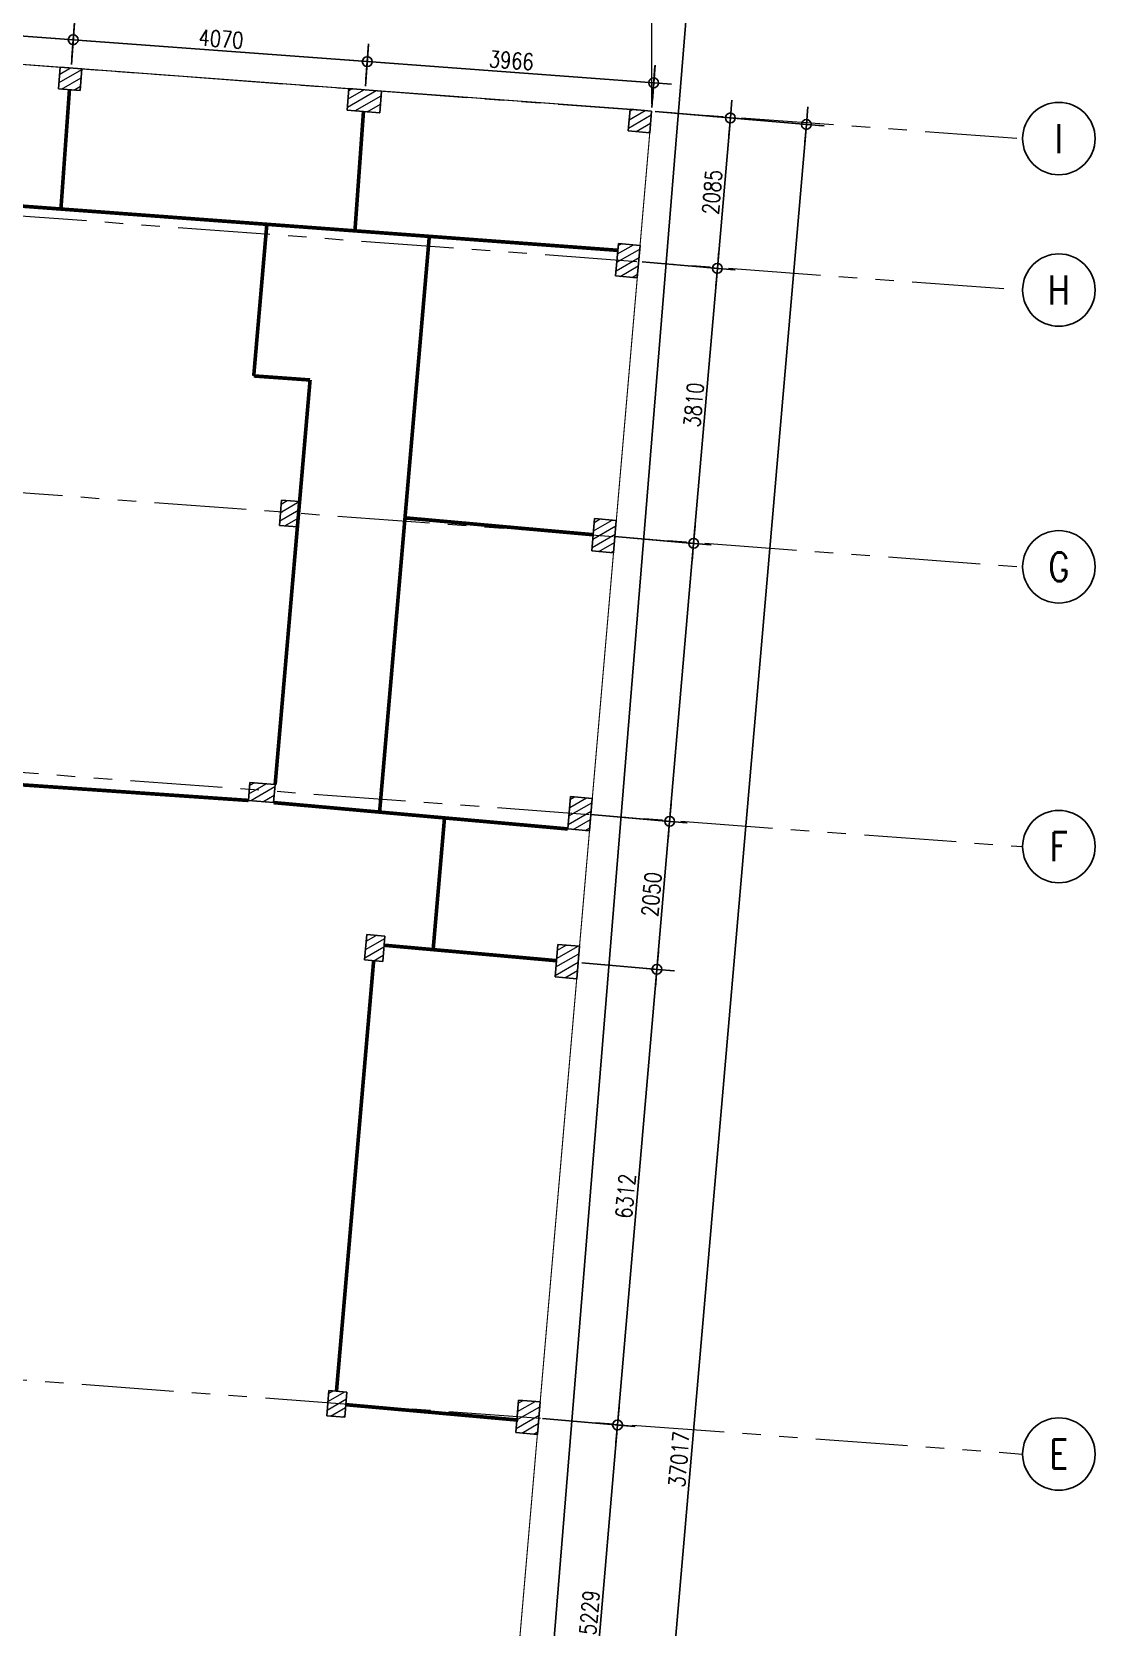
# Model space of a CAD drawing. Header units: millimetres. Extents: x 11014292 to 11093065, y -625596 to -501034.
# Drawn here: x 11077477 to 11092154, y -596939 to -574920 of the extents above; entities that cross this region are included whole.
import ezdxf

# ---------------------------------------------------------------- set-up
doc = ezdxf.new("R2010")
doc.units = ezdxf.units.MM
doc.header["$MEASUREMENT"] = 0
doc.header["$PDMODE"] = 3
doc.linetypes.add('PHANTOM', pattern=[63.50000000000001, 31.75, -6.35, 6.35, -6.35, 6.35, -6.35])
doc.layers.get('0').update_dxf_attribs({"linetype": 'CONTINUOUS'})
doc.layers.get('Defpoints').update_dxf_attribs({"linetype": 'CONTINUOUS'})
for name, color, linetype in [('00 Adj Wall', 7, 'CONTINUOUS'), ('00 Bldg wall', 7, 'CONTINUOUS'), ('00 COLM', 215, 'CONTINUOUS'), ('00 Dimension', 7, 'CONTINUOUS'), ('00 wall partition', 163, 'CONTINUOUS'), ('01', 1, 'CONTINUOUS'), ('1-DIMS', 1, 'CONTINUOUS'), ('AR-GRID', 9, 'CONTINUOUS'), ('GRID', 8, 'PHANTOM')]:
    doc.layers.add(name, color=color, linetype=linetype)
doc.layers.add('00 Column Hatch', color=251, linetype='CONTINUOUS', lineweight=9)
doc.styles.add('DIMTEXT', font='romans.shx', dxfattribs={"width": 0.9})
doc.styles.add('Romans', font='Romans.shx', dxfattribs={"width": 0.8})
doc.dimstyles.new('DIM-100', dxfattribs={"dimtxt": 0.4, "dimasz": 0.1, "dimexe": 0.075, "dimexo": 0.075, "dimgap": 0.1, "dimtad": 1, "dimzin": 0, "dimdsep": 46, "dimtxsty": 'DIMTEXT', "dimblk": 'DOTBLANK', "dimcen": 0.09, "dimclrd": 250, "dimclre": 250, "dimclrt": 5, "dimadec": 0, "dimazin": 0, "dimtfac": 1, "dimtix": 1, "dimtmove": 2, "dimatfit": 3, "dimldrblk": 'ARCHTICK', "dimfxl": 1, "dimtolj": 1, "dimtzin": 0, "dimarcsym": 0})
doc.dimstyles.new('rodil3', dxfattribs={"dimtxt": 225, "dimasz": 0.9, "dimexe": 230, "dimexo": 50, "dimgap": 50, "dimtad": 1, "dimdec": 0, "dimzin": 0, "dimdsep": 46, "dimtxsty": 'Romans', "dimblk1": 'DIMTAR2', "dimblk2": 'DIMTAR2', "dimsah": 1, "dimcen": 0.09, "dimclrd": 256, "dimclre": 256, "dimclrt": 3, "dimadec": 0, "dimazin": 0, "dimtfac": 0.004347826086956522, "dimtdec": 0, "dimtix": 1, "dimtmove": 1, "dimatfit": 3, "dimldrblk": 'DIMTAR2', "dimfxl": 1, "dimtolj": 1, "dimtzin": 0, "dimarcsym": 0})
pattern_1 = [(30.02397747677433, (-13423118.82602078, -14723604.63172629), (-47.6595162798259, 82.4689820961373), [])]

# ---------------------------------------------------------------- blocks, each defined once
blk = doc.blocks.new('DIMTAR2')
at = {"color": 1}
for q in [(0, 272), (-272, 0), (272, 0), (0, -271.9999999999418)]:
    blk.add_line((0, 0), q, dxfattribs=at)
at = {"color": 2}
blk.add_circle((0, 0), 75.00024, dxfattribs=at)
at = {"layer": 'Defpoints', "color": 0, "linetype": 'ByBlock'}
blk.add_point((0, 0), dxfattribs=at)
blk = doc.blocks.new('*D1413')
at = {"layer": '1-DIMS', "linetype": 'Continuous', "lineweight": -2, "ltscale": 40, "transparency": 16777216}
for p, q in [((11086082.16445073, -576017.4178142585), (11087348.54381047, -576126.795312844)), ((11087119.31947475, -576107.9005009432), (11086940.04934624, -578183.5009992853)), ((11085902.73943242, -578094.811636094), (11087169.11879216, -578204.1891346795))]:
    blk.add_line(p, q, dxfattribs=at)
at = {"layer": 'Defpoints', "color": 0, "linetype": 'Continuous', "ltscale": 40, "transparency": 16777216}
for p in [(11086032.34990925, -576013.1153199873), (11085852.92489094, -578090.5091418228), (11086939.97190134, -578184.3976610319)]:
    blk.add_point(p, dxfattribs=at)
at = {"layer": '1-DIMS', "linetype": 'Continuous', "lineweight": -2, "ltscale": 40, "transparency": 16777216, "xscale": 0.9000000000000001, "yscale": 0.9000000000000001, "zscale": 0.9000000000000001}
for p, rotation in [((11087119.39691965, -576107.0038391964), 85.0635999107456), ((11086939.97190134, -578184.3976610319), 265.0635999107456)]:
    blk.add_blockref('DIMTAR2', p, dxfattribs=dict(at, rotation=rotation))
at = {"layer": '1-DIMS', "color": 3, "linetype": 'Continuous', "ltscale": 40, "transparency": 16777216, "insert": (11086867.78715068, -577131.7176437345), "char_height": 225, "attachment_point": 5, "rotation": 85.06359991074558, "style": 'Romans'}
blk.add_mtext('\\A1;2085', dxfattribs=at)
blk = doc.blocks.new('*D1414')
at = {"layer": '1-DIMS', "linetype": 'Continuous', "lineweight": -2, "ltscale": 40, "transparency": 16777216}
for p, q in [((11085902.73943147, -578094.8116360325), (11087169.11878901, -578204.1891336164)), ((11086939.89445329, -578185.2943218614), (11086612.18891744, -581979.4890613582)), ((11085574.87900361, -581890.7996988315), (11086841.25836337, -582000.1771966065))]:
    blk.add_line(p, q, dxfattribs=at)
at = {"layer": 'Defpoints', "color": 0, "linetype": 'Continuous', "ltscale": 40, "transparency": 16777216}
for p in [(11085852.92488998, -578090.509141793), (11085525.06446213, -581886.497204592), (11086612.11147254, -581980.3857231049)]:
    blk.add_point(p, dxfattribs=at)
at = {"layer": '1-DIMS', "linetype": 'Continuous', "lineweight": -2, "ltscale": 40, "transparency": 16777216, "xscale": 0.9, "yscale": 0.9, "zscale": 0.9}
for p, rotation in [((11086939.97189818, -578184.3976601146), 85.06359994721089), ((11086612.11147254, -581980.3857231049), 265.0635999472109)]:
    blk.add_blockref('DIMTAR2', p, dxfattribs=dict(at, rotation=rotation))
at = {"layer": '1-DIMS', "color": 3, "linetype": 'Continuous', "ltscale": 40, "transparency": 16777216, "insert": (11086614.14442553, -580068.4085853307), "char_height": 225, "attachment_point": 5, "rotation": 85.0635999472109, "style": 'Romans'}
blk.add_mtext('\\A1;3810', dxfattribs=at)
blk = doc.blocks.new('_DOTBLANK')
at = {"color": 0, "linetype": 'ByBlock'}
blk.add_line((-0.5, 0), (-1, 0), dxfattribs=at)
blk.add_circle((0, 0), 0.5, dxfattribs=at)
blk = doc.blocks.new('*D1415')
at = {"layer": '00 Dimension', "color": 250, "lineweight": -2, "transparency": 16777216}
for p, q in [((11085525.13918394, -581886.5036583929), (11086612.18619186, -581980.3921766904)), ((11086612.10286506, -581980.485352032), (11086280.70957413, -585817.3771454205)), ((11085193.72868055, -585723.5947097328), (11086280.77569095, -585817.4832282448))]:
    blk.add_line(p, q, dxfattribs=at)
at = {"layer": 'Defpoints', "color": 0, "transparency": 16777216}
for p in [(11085525.06446213, -581886.4972046516), (11085193.65395874, -585723.5882559915), (11086280.70096914, -585817.4767745035)]:
    blk.add_point(p, dxfattribs=at)
at = {"layer": '00 Dimension', "color": 250, "lineweight": -2, "transparency": 16777216, "xscale": 0.1, "yscale": 0.1, "zscale": 0.1}
for p, rotation in [((11086612.11147005, -581980.385722949), 85.06359994721089), ((11086280.70096914, -585817.4767745035), 265.0635999472109)]:
    blk.add_blockref('_DOTBLANK', p, dxfattribs=dict(at, rotation=rotation))
at = {"layer": '00 Dimension', "color": 5, "transparency": 16777216, "insert": (11086446.10733234, -583898.9054337601), "char_height": 0.4, "attachment_point": 5, "rotation": 85.0635999472109, "style": 'DIMTEXT'}
blk.add_mtext('\\A1;3851.38', dxfattribs=at)
blk = doc.blocks.new('_ArchTick')
at = {"layer": '01', "color": 0, "const_width": 0.15}
blk.add_lwpolyline([(-0.5, -0.5), (0.5, 0.5)], dxfattribs=at)
blk = doc.blocks.new('*D1416')
at = {"layer": '1-DIMS', "linetype": 'Continuous', "lineweight": -2, "ltscale": 40, "transparency": 16777216}
for p, q in [((11085243.46850022, -585727.8907501715), (11086509.84785842, -585837.2682478119)), ((11086280.6235227, -585818.3734360569), (11086104.37614868, -587858.9763132953)), ((11085067.06623658, -587770.2869509178), (11086333.44559461, -587879.6644485438))]:
    blk.add_line(p, q, dxfattribs=at)
at = {"layer": 'Defpoints', "color": 0, "linetype": 'Continuous', "ltscale": 40, "transparency": 16777216}
for p in [(11085193.65395874, -585723.588255932), (11085017.2516951, -587765.9844566783), (11086104.29870378, -587859.872975042)]:
    blk.add_point(p, dxfattribs=at)
at = {"layer": '1-DIMS', "linetype": 'Continuous', "lineweight": -2, "ltscale": 40, "transparency": 16777216, "xscale": 0.9, "yscale": 0.9, "zscale": 0.9}
for p, rotation in [((11086280.70096759, -585817.4767743101), 85.06359994721089), ((11086104.29870378, -587859.872975042), 265.0635999472109)]:
    blk.add_blockref('DIMTAR2', p, dxfattribs=dict(at, rotation=rotation))
at = {"layer": '1-DIMS', "color": 3, "linetype": 'Continuous', "ltscale": 40, "transparency": 16777216, "insert": (11086030.60257586, -586824.691768397), "char_height": 225, "attachment_point": 5, "rotation": 85.0635999472109, "style": 'Romans'}
blk.add_mtext('\\A1;2050', dxfattribs=at)
blk = doc.blocks.new('*D1417')
at = {"layer": '1-DIMS', "linetype": 'Continuous', "lineweight": -2, "ltscale": 40, "transparency": 16777216}
for p, q in [((11085067.06623658, -587770.2869509178), (11086333.4455918, -587879.6644483007)), ((11086104.22125607, -587860.7696365458), (11085561.23996, -594147.4402961013)), ((11084523.93004807, -594058.7509337384), (11085790.30940594, -594168.1284313498))]:
    blk.add_line(p, q, dxfattribs=at)
at = {"layer": 'Defpoints', "color": 0, "linetype": 'Continuous', "ltscale": 40, "transparency": 16777216}
for p in [(11085017.2516951, -587765.9844566783), (11084474.11550659, -594054.4484394989), (11085561.16251511, -594148.3369578479)]:
    blk.add_point(p, dxfattribs=at)
at = {"layer": '1-DIMS', "linetype": 'Continuous', "lineweight": -2, "ltscale": 40, "transparency": 16777216, "xscale": 0.9, "yscale": 0.9, "zscale": 0.9}
for p, rotation in [((11086104.29870097, -587859.872974799), 85.06359994721089), ((11085561.16251511, -594148.3369578479), 265.0635999472109)]:
    blk.add_blockref('DIMTAR2', p, dxfattribs=dict(at, rotation=rotation))
at = {"layer": '1-DIMS', "color": 3, "linetype": 'Continuous', "ltscale": 40, "transparency": 16777216, "insert": (11085670.83334821, -590990.1218600445), "char_height": 225, "attachment_point": 5, "rotation": 85.0635999472109, "style": 'Romans'}
blk.add_mtext('\\A1;6312', dxfattribs=at)
blk = doc.blocks.new('*D1418')
at = {"layer": '1-DIMS', "linetype": 'Continuous', "lineweight": -2, "ltscale": 40, "transparency": 16777216}
for p, q in [((11084523.93004712, -594058.7509337383), (11085790.30940343, -594168.1284312156)), ((11085561.0850677, -594149.2336194606), (11085111.24319007, -599357.5303950624)), ((11084073.93327626, -599268.8410325366), (11085340.31263601, -599378.2185303108))]:
    blk.add_line(p, q, dxfattribs=at)
at = {"layer": 'Defpoints', "color": 0, "linetype": 'Continuous', "ltscale": 40, "transparency": 16777216}
for p in [(11084474.11550564, -594054.4484394988), (11084024.11873478, -599264.538538297), (11085111.16574518, -599358.4270568091)]:
    blk.add_point(p, dxfattribs=at)
at = {"layer": '1-DIMS', "linetype": 'Continuous', "lineweight": -2, "ltscale": 40, "transparency": 16777216, "xscale": 0.9, "yscale": 0.9, "zscale": 0.9}
for p, rotation in [((11085561.1625126, -594148.3369577139), 85.06359994721089), ((11085111.16574518, -599358.4270568091), 265.0635999472109)]:
    blk.add_blockref('DIMTAR2', p, dxfattribs=dict(at, rotation=rotation))
at = {"layer": '1-DIMS', "color": 3, "linetype": 'Continuous', "ltscale": 40, "transparency": 16777216, "insert": (11085174.26686907, -596739.3989009825), "char_height": 225, "attachment_point": 5, "rotation": 85.0635999472109, "style": 'Romans'}
blk.add_mtext('\\A1;5229', dxfattribs=at)
blk = doc.blocks.new('*D1403')
at = {"layer": '1-DIMS', "linetype": 'Continuous', "lineweight": -2, "ltscale": 40, "transparency": 16777216}
for p, q in [((11088167.76117613, -576198.730514254), (11084977.86835273, -613076.3519607334)), ((11086082.16389868, -576017.4242011234), (11088396.98308739, -576217.654715671)), ((11082892.11595556, -612896.8389512226), (11085206.93514427, -613097.0694657702))]:
    blk.add_line(p, q, dxfattribs=at)
at = {"layer": 'Defpoints', "color": 0, "linetype": 'Continuous', "ltscale": 40, "transparency": 16777216}
for p in [(11086032.34990924, -576013.1153199871), (11082842.30196613, -612892.5300700862), (11084977.79079287, -613077.2486125433)]:
    blk.add_point(p, dxfattribs=at)
at = {"layer": '1-DIMS', "linetype": 'Continuous', "lineweight": -2, "ltscale": 40, "transparency": 16777216, "xscale": 0.9, "yscale": 0.9, "zscale": 0.9}
for p, rotation in [((11088167.83873599, -576197.8338624442), 85.05625381405248), ((11084977.79079287, -613077.2486125433), 265.0562538140525)]:
    blk.add_blockref('DIMTAR2', p, dxfattribs=dict(at, rotation=rotation))
at = {"layer": '1-DIMS', "color": 3, "linetype": 'Continuous', "ltscale": 40, "transparency": 16777216, "insert": (11086410.91929877, -594623.5373737989), "char_height": 225, "attachment_point": 5, "rotation": 85.05625381405245, "style": 'Romans'}
blk.add_mtext('\\A1;37017', dxfattribs=at)
blk = doc.blocks.new('*D1438')
at = {"layer": '1-DIMS', "linetype": 'Continuous', "lineweight": -2, "ltscale": 40, "transparency": 16777216}
for p, q in [((11074600.09214144, -575115.2115029925), (11074642.31346225, -574545.8507113362)), ((11074626.20190075, -574775.2874729637), (11078045.88498851, -575028.8763024688)), ((11078021.57030039, -575368.9334468477), (11078063.79162118, -574799.5726555142))]:
    blk.add_line(p, q, dxfattribs=at)
at = {"layer": 'Defpoints', "color": 0, "linetype": 'Continuous', "ltscale": 40, "transparency": 16777216}
for p in [(11078046.7825241, -575028.9428598052), (11074596.39451164, -575165.0745908819), (11078017.87267059, -575418.7965347371)]:
    blk.add_point(p, dxfattribs=at)
at = {"layer": '1-DIMS', "linetype": 'Continuous', "lineweight": -2, "ltscale": 40, "transparency": 16777216, "xscale": 0.9, "yscale": 0.9, "zscale": 0.9}
for p, rotation in [((11074625.30436517, -574775.2209156272), 175.7589566562448), ((11078046.7825241, -575028.9428598052), 355.7589566562448)]:
    blk.add_blockref('DIMTAR2', p, dxfattribs=dict(at, rotation=rotation))
at = {"layer": '1-DIMS', "color": 3, "linetype": 'Continuous', "ltscale": 40, "transparency": 16777216, "insert": (11076348.06074149, -574740.026852076), "char_height": 225, "attachment_point": 5, "rotation": 355.75895665624483, "style": 'Romans'}
blk.add_mtext('\\A1;3431', dxfattribs=at)
blk = doc.blocks.new('*D1439')
at = {"layer": '1-DIMS', "linetype": 'Continuous', "lineweight": -2, "ltscale": 40, "transparency": 16777216}
for p, q in [((11078021.57029944, -575368.9334467584), (11078063.79162027, -574799.5726548488)), ((11078047.68005877, -575029.0094164762), (11082104.79495309, -575329.8674172949)), ((11082080.48026495, -575669.9245617919), (11082122.70158575, -575100.5637703404))]:
    blk.add_line(p, q, dxfattribs=at)
at = {"layer": 'Defpoints', "color": 0, "linetype": 'Continuous', "ltscale": 40, "transparency": 16777216}
for p in [(11082105.69248867, -575329.9339746314), (11078017.87266964, -575418.7965346477), (11082076.78263515, -575719.7876496813)]:
    blk.add_point(p, dxfattribs=at)
at = {"layer": '1-DIMS', "linetype": 'Continuous', "lineweight": -2, "ltscale": 40, "transparency": 16777216, "xscale": 0.9, "yscale": 0.9, "zscale": 0.9}
for p, rotation in [((11078046.78252319, -575028.9428591398), 175.7589566562448), ((11082105.69248867, -575329.9339746314), 355.7589566562448)]:
    blk.add_blockref('DIMTAR2', p, dxfattribs=dict(at, rotation=rotation))
at = {"layer": '1-DIMS', "color": 3, "linetype": 'Continuous', "ltscale": 40, "transparency": 16777216, "insert": (11080088.25480278, -575017.3833812452), "char_height": 225, "attachment_point": 5, "rotation": 355.75895665624483, "style": 'Romans'}
blk.add_mtext('\\A1;4070', dxfattribs=at)
blk = doc.blocks.new('*D1440')
at = {"layer": '1-DIMS', "linetype": 'Continuous', "lineweight": -2, "ltscale": 40, "transparency": 16777216}
for p, q in [((11082080.48026495, -575669.9245618216), (11082122.70158576, -575100.5637702317)), ((11082106.59002426, -575330.000531859), (11086060.36222715, -575623.195088001)), ((11086036.04753905, -575963.2522321577), (11086078.26885982, -575393.8914410466))]:
    blk.add_line(p, q, dxfattribs=at)
at = {"layer": 'Defpoints', "color": 0, "linetype": 'Continuous', "ltscale": 40, "transparency": 16777216}
for p in [(11082076.78263515, -575719.787649711), (11086061.25976274, -575623.2616453376), (11086032.34990925, -576013.1153200471)]:
    blk.add_point(p, dxfattribs=at)
at = {"layer": '1-DIMS', "linetype": 'Continuous', "lineweight": -2, "ltscale": 40, "transparency": 16777216, "xscale": 0.9, "yscale": 0.9, "zscale": 0.9}
for p, rotation in [((11082105.69248868, -575329.9339745226), 175.7589566562448), ((11086061.25976274, -575623.2616453376), 355.7589566562448)]:
    blk.add_blockref('DIMTAR2', p, dxfattribs=dict(at, rotation=rotation))
at = {"layer": '1-DIMS', "color": 3, "linetype": 'Continuous', "ltscale": 40, "transparency": 16777216, "insert": (11084095.49342256, -575314.5427742896), "char_height": 225, "attachment_point": 5, "rotation": 355.75895665624483, "style": 'Romans'}
blk.add_mtext('\\A1;3966', dxfattribs=at)

msp = doc.modelspace()

# ---------------------------------------------------------------- hatches: boundary and pattern name
at = {"layer": '00 Column Hatch'}
h = msp.add_hatch(dxfattribs=at)
h.set_pattern_fill('ANSI31', color=256, scale=30, angle=-14.97602252322568)
h.set_pattern_definition(pattern_1)
h.paths.add_polyline_path([(11085213.01518291, -585499.4228192768), (11084914.12793392, -585473.6078536115), (11084875.40548557, -585921.938726922), (11085174.29273456, -585947.7536925874)])
h.paths.add_polyline_path([(11085544.4256863, -581662.3317679963), (11085245.53843731, -581636.516802331), (11085206.81598896, -582084.8476756415), (11085505.70323795, -582110.6626413069)])
h.paths.add_polyline_path([(11081172.1399712, -581404.3190597496), (11080923.06726307, -581382.8065883717), (11080892.94980282, -581731.5083787641), (11081142.02251095, -581753.020850142)])
h.paths.add_polyline_path([(11082349.35517925, -587402.6034622393), (11082100.28247303, -587381.090990921), (11082070.17312664, -587729.6988326511), (11082319.24583286, -587751.211304029)])
h.paths.add_polyline_path([(11080834.86630291, -585309.2941684923), (11080486.16451305, -585279.1767085395), (11080464.65204281, -585528.2494160137), (11080813.35383266, -585558.3668759069)])
h.paths.add_polyline_path([(11077177.55498356, -585051.5439114175), (11076828.8531937, -585021.4264514646), (11076807.34072155, -585270.4991588793), (11077156.0425114, -585300.6166187725)])
h.paths.add_polyline_path([(11073900.73979419, -584720.342414578), (11073651.35830539, -584702.7676177225), (11073626.75359005, -585051.9017008147), (11073876.13507885, -585069.4764976702)])
h.paths.add_polyline_path([(11071558.95013088, -584447.8471148214), (11071260.06288189, -584422.0321492157), (11071221.34043354, -584870.3630225859), (11071520.22768253, -584896.1779881916)])
h.paths.add_polyline_path([(11074034.24284214, -589909.7828914127), (11073765.04159397, -590042.1863939962), (11073941.57959598, -590401.1213927469), (11074210.78084606, -590268.7178901634)])
h.paths.add_polyline_path([(11071965.60702938, -579739.54870226), (11071666.71978039, -579713.7337365947), (11071627.99733204, -580162.0646099648), (11071926.88458294, -580187.8795756302)])
h.paths.add_polyline_path([(11074556.26001781, -577118.9591214261), (11074306.87852901, -577101.3843246303), (11074282.27381366, -577450.5184077225), (11074531.65530056, -577468.0932045779)])
h.paths.add_polyline_path([(11074745.9837746, -575176.1674802504), (11074446.80524868, -575153.9817015133), (11074424.13896984, -575453.124209126), (11074723.28109211, -575475.7904569707)])
h.paths.add_polyline_path([(11072374.62028354, -575003.9682611427), (11072075.73303646, -574978.153295537), (11072037.0105862, -575426.4841688476), (11072335.8978352, -575452.2991344533)])
h.paths.add_polyline_path([(11078167.46193355, -575429.889424046), (11077868.28340572, -575407.7036452494), (11077845.6171307, -575706.8461529217), (11078144.75925106, -575729.5124007068)])
h.paths.add_polyline_path([(11082301.16653103, -575736.4269837937), (11081852.39873928, -575703.1483156285), (11081829.78554767, -576002.2948407731), (11082278.55333751, -576035.5735088787)])
h.paths.add_polyline_path([(11086032.34990925, -576013.1153199873), (11085733.42158169, -575987.7804467282), (11085707.60661739, -576286.6676956615), (11086006.4934811, -576312.4826279483)])
h.paths.add_polyline_path([(11085872.28611416, -577866.3437051377), (11085573.39886516, -577840.5287394724), (11085534.67641681, -578288.859612783), (11085833.56366581, -578314.6745784483)])
h = msp.add_hatch(dxfattribs=at)
h.set_pattern_fill('ANSI31', color=256, scale=30, angle=-14.97602252322568)
h.set_pattern_definition(pattern_1)
h.paths.add_polyline_path([(11083652.2705254, -603569.8198295436), (11083353.3832764, -603544.0048638782), (11083314.66082805, -603992.3357372484), (11083613.54807514, -604018.1507029138)])
h.paths.add_polyline_path([(11079545.16008991, -603333.7974026403), (11079296.08738369, -603312.2849313221), (11079265.9780373, -603660.8927730522), (11079515.05074352, -603682.4052444301)])
h.paths.add_polyline_path([(11084043.479958, -599040.3731016121), (11083744.592709, -599014.5581359467), (11083705.87026066, -599462.8890093169), (11084004.75750965, -599488.7039749227)])
h.paths.add_polyline_path([(11081376.53575367, -598897.8377880654), (11081127.46304744, -598876.3253167472), (11081097.35370296, -599224.9331584773), (11081346.42640918, -599246.445629736)])
h.paths.add_polyline_path([(11076489.09055752, -598509.5983789167), (11076221.79850429, -598373.3855251274), (11076017.59055561, -598774.3831736646), (11076285.18312877, -598910.0059032044)])
h.paths.add_polyline_path([(11084493.47672886, -593830.2830028138), (11084194.58947986, -593804.4680371485), (11084155.86703151, -594252.7989105186), (11084454.75428241, -594278.613876184)])
h.paths.add_polyline_path([(11081825.96029133, -593694.3730417094), (11081576.8875851, -593672.8605703316), (11081546.77823871, -594021.4684120617), (11081795.85094494, -594042.9808833799)])
h.paths.add_polyline_path([(11076571.84190601, -595069.8033080897), (11076299.41329616, -595195.4323294959), (11076466.91865581, -595558.6704796753), (11076739.34726948, -595433.0414582691)])
h.paths.add_polyline_path([(11073466.6775803, -601172.5757503114), (11073308.33898205, -600979.110278686), (11073037.56029743, -601200.7245900235), (11073195.89889187, -601394.1900617084)])
h.paths.add_polyline_path([(11085036.61291927, -587541.8190199933), (11084737.72566837, -587516.0040543876), (11084699.00322193, -587964.3349276981), (11084997.89047092, -587990.1498933635)])

# ---------------------------------------------------------------- linework, layer by layer
at = {"layer": '00 Adj Wall'}
msp.add_line((11087305.11943468, -564974.6365620145, 100065.8405072985), (11083324.32687229, -613764.1187780104, 100065.8405072985), dxfattribs=at)
at = {"layer": '00 Bldg wall', "const_width": 15, "elevation": -100.0580000000045, "flags": 128}
for points in [[(11077868.28340572, -575407.7036452494), (11074745.9837746, -575176.1674802504)], [(11078167.22167057, -575429.8716071448), (11081852.1584782, -575703.1304987273)], [(11082300.82037586, -575736.334387084), (11085731.47347683, -575987.5705348453)], [(11082885.75291103, -612444.6075980267), (11086006.4934811, -576312.4826279483)]]:
    msp.add_lwpolyline(points, dxfattribs=at)
at = {"layer": '00 COLM'}
for p, q in [((11077868.28340572, -575407.7036452494, -100.0580000000045), (11077845.6171307, -575706.8461529217, -100.0580000000045)), ((11078167.46193355, -575429.889424046, -100.0580000000045), (11077868.28340572, -575407.7036452494, -100.0580000000045)), ((11078167.46193355, -575429.889424046, -100.0580000000045), (11078144.79565662, -575729.0319316587, -100.0580000000045)), ((11077845.6171307, -575706.8461529217, -100.0580000000045), (11078144.75925106, -575729.5124007068, -100.0580000000045)), ((11081852.39873928, -575703.1483156285, -100.0580000000045), (11081829.78554767, -576002.2948407731, -100.0580000000045)), ((11082301.16653103, -575736.4269837937, -100.0580000000045), (11081852.39873928, -575703.1483156285, -100.0580000000045)), ((11082301.16653103, -575736.4269837937, -100.0580000000045), (11082278.55333751, -576035.5735088787, -100.0580000000045)), ((11081829.78554767, -576002.2948407731, -100.0580000000045), (11082278.55333751, -576035.5735088787, -100.0580000000045)), ((11085733.42158169, -575987.7804467282, -100.0580000000045), (11085707.60661739, -576286.6676956615, -100.0580000000045)), ((11086032.34990925, -576013.1153199873, -100.0580000000045), (11085733.42158169, -575987.7804467282, -100.0580000000045)), ((11086032.34990925, -576013.1153199873, -100.0580000000045), (11086006.53494304, -576312.002568861, -100.0580000000045)), ((11085707.60661739, -576286.6676956615, -100.0580000000045), (11086006.4934811, -576312.4826279483, -100.0580000000045)), ((11085573.39886516, -577840.5287394724, -100.0580000000045), (11085534.67641681, -578288.859612783, -100.0580000000045)), ((11085573.39886516, -577840.5287394724, -100.0580000000045), (11085872.28611416, -577866.3437051377, -100.0580000000045)), ((11085872.28611416, -577866.3437051377, -100.0580000000045), (11085833.56366581, -578314.6745784483, -100.0580000000045)), ((11085534.67641681, -578288.859612783, -100.0580000000045), (11085833.56366581, -578314.6745784483, -100.0580000000045)), ((11080892.94980282, -581731.5083787641, -100.0580000000045), (11080923.06726307, -581382.8065883717, -100.0580000000045)), ((11080923.06726307, -581382.8065883717, -100.0580000000045), (11081172.1399712, -581404.3190597496, -100.0580000000045)), ((11081142.02251095, -581753.020850142, -100.0580000000045), (11081172.1399712, -581404.3190597496, -100.0580000000045)), ((11085245.53843731, -581636.516802331, -100.0580000000045), (11085206.81598896, -582084.8476756415, -100.0580000000045)), ((11085245.53843731, -581636.516802331, -100.0580000000045), (11085544.4256863, -581662.3317679963, -100.0580000000045)), ((11085544.4256863, -581662.3317679963, -100.0580000000045), (11085505.70323795, -582110.6626413069, -100.0580000000045)), ((11080892.94980282, -581731.5083787641, -100.0580000000045), (11081142.02251095, -581753.020850142, -100.0580000000045)), ((11085206.81598896, -582084.8476756415, -100.0580000000045), (11085505.70323795, -582110.6626413069, -100.0580000000045)), ((11080486.16451305, -585279.1767085395, -100.0580000000045), (11080464.65204281, -585528.2494160137, -100.0580000000045)), ((11080486.16451305, -585279.1767085395, -100.0580000000045), (11080834.86630291, -585309.2941684923, -100.0580000000045)), ((11080834.86630291, -585309.2941684923, -100.0580000000045), (11080813.35383266, -585558.3668759069, -100.0580000000045)), ((11080464.65204281, -585528.2494160137, -100.0580000000045), (11080813.35383266, -585558.3668759069, -100.0580000000045)), ((11084914.12793392, -585473.6078536115, -100.0580000000045), (11084875.40548557, -585921.938726922, -100.0580000000045)), ((11084914.12793392, -585473.6078536115, -100.0580000000045), (11085213.01518291, -585499.4228192768, -100.0580000000045)), ((11085213.01518291, -585499.4228192768, -100.0580000000045), (11085174.29273456, -585947.7536925874, -100.0580000000045)), ((11084875.40548557, -585921.938726922, -100.0580000000045), (11085174.29273456, -585947.7536925874, -100.0580000000045)), ((11082070.17312664, -587729.6988326511, -100.0580000000045), (11082100.28247303, -587381.090990921, -100.0580000000045)), ((11082349.35517925, -587402.6034622393, -100.0580000000045), (11082100.28247303, -587381.090990921, -100.0580000000045)), ((11082319.24583286, -587751.211304029, -100.0580000000045), (11082349.35517925, -587402.6034622393, -100.0580000000045)), ((11084737.72566837, -587516.0040543876, -100.0580000000045), (11084699.00322193, -587964.3349276981, -100.0580000000045)), ((11084737.72566837, -587516.0040543876, -100.0580000000045), (11085036.61291927, -587541.8190199933, -100.0580000000045)), ((11085036.61291927, -587541.8190199933, -100.0580000000045), (11084997.89047092, -587990.1498933635, -100.0580000000045)), ((11082319.24583286, -587751.211304029, -100.0580000000045), (11082070.17312664, -587729.6988326511, -100.0580000000045)), ((11084699.00322193, -587964.3349276981, -100.0580000000045), (11084997.89047092, -587990.1498933635, -100.0580000000045)), ((11081546.77823871, -594021.4684120617, -100.0580000000045), (11081576.8875851, -593672.8605703316, -100.0580000000045)), ((11081825.96029133, -593694.3730417094, -100.0580000000045), (11081576.8875851, -593672.8605703316, -100.0580000000045)), ((11081795.85094494, -594042.9808833799, -100.0580000000045), (11081825.96029133, -593694.3730417094, -100.0580000000045)), ((11084194.58947986, -593804.4680371485, -100.0580000000045), (11084155.86703151, -594252.7989105186, -100.0580000000045)), ((11084194.58947986, -593804.4680371485, -100.0580000000045), (11084493.47672886, -593830.2830028138, -100.0580000000045)), ((11084493.47672886, -593830.2830028138, -100.0580000000045), (11084454.75428241, -594278.613876184, -100.0580000000045)), ((11081795.85094494, -594042.9808833799, -100.0580000000045), (11081546.77823871, -594021.4684120617, -100.0580000000045)), ((11084155.86703151, -594252.7989105186, -100.0580000000045), (11084454.75428241, -594278.613876184, -100.0580000000045))]:
    msp.add_line(p, q, dxfattribs=at)
at = {"layer": '00 wall partition', "const_width": 49.99999999999999, "elevation": -100.0580000000045, "flags": 128}
for points in [[(11077995.18818897, -575718.1792767844), (11077877.42540401, -577366.4013292394)], [(11082054.16944164, -576018.9341747961), (11081936.40665668, -577667.156227251)], [(11074556.26001781, -577118.9591214261), (11085565.21042484, -577935.3350171051)], [(11080539.20245975, -579668.9590972266), (11080719.96900409, -577576.0329804025)], [(11082276.50473636, -585689.3254475794), (11082962.88628238, -577742.3579736552)], [(11081317.20394748, -579724.7594729862), (11080539.20245975, -579668.9590972266)], [(11080834.86630291, -585309.2941684923), (11081317.20394748, -579724.7594729862)], [(11082627.27646488, -581628.0689596138), (11085226.17721409, -581860.6822389564)], [(11077156.0425114, -585300.6166187725), (11080464.65204281, -585528.2494160137)], [(11080813.35383266, -585558.3668759069), (11084875.40548557, -585921.938726922)], [(11083015.87870449, -587587.7893775902), (11083172.88038868, -585770.0142997704)], [(11082338.59637302, -587527.1695696912), (11084718.36444515, -587740.1694910727)], [(11081681.54542202, -593681.8998936615), (11082194.7094807, -587740.4550683103)], [(11081810.90561908, -593868.6769625149), (11084190.67368931, -594081.6768838963)]]:
    msp.add_lwpolyline(points, dxfattribs=at)
at = {"layer": 'AR-GRID', "color": 252, "linetype": 'PHANTOM', "lineweight": 9, "ltscale": 40}
for p, q in [((11086036.04753904, -575913.252232157, -100.0580000000045), (11086036.04753904, -564911.0803151391, -100.0580000000045)), ((11072075.73303457, -574978.1532953733, -100.0580000000045), (11091153.91584305, -576392.9095403913, -100.0580000000045)), ((11071896.22799445, -577055.5403352248, -100.0580000000045), (11091153.91584305, -578483.6079044433, -100.0580000000045)), ((11071568.36756659, -580851.5283980835, -100.0580000000045), (11091153.91584305, -582303.9086910273, -100.0580000000045)), ((11071237.03707992, -584688.6263604278, -100.0580000000045), (11091153.91584305, -586165.5767017814, -100.0580000000045)), ((11070567.23315254, -593023.7821271702, -100.0580000000045), (11091153.91584305, -594550.4022561929, -100.0580000000045))]:
    msp.add_line(p, q, dxfattribs=at)
at = {"layer": 'GRID', "color": 8, "linetype": 'Continuous'}
for centre in [(11091653.91584305, -576392.9095403913, -100.0580000000045), (11091653.91584305, -578483.6079044433, -100.0580000000045), (11091653.91584305, -582303.9086910273, -100.0580000000045), (11091653.91584305, -586165.5767017814, -100.0580000000045), (11091653.91584305, -594550.4022561929, -100.0580000000045)]:
    msp.add_circle(centre, 500, dxfattribs=at)

# ---------------------------------------------------------------- texts
at = {"layer": 'GRID', "color": 2, "linetype": 'Continuous', "char_height": 400.0000000000001, "width": 278.2857142857142, "attachment_point": 5, "rotation": 1.904430827365832e-09, "style": 'Romans'}
for s, insert in [('{\\C4;I}', (11091653.91584305, -576392.9095403908, -100.0580000000045)), ('{\\C4;H}', (11091653.91584305, -578483.6079044428, -100.0580000000045)), ('{\\C4;G}', (11091653.91584305, -582303.9086910269, -100.0580000000045)), ('{\\C4;F}', (11091653.91584305, -586165.5767017809, -100.0580000000045)), ('{\\C4;E}', (11091653.91584305, -594550.4022561924, -100.0580000000045))]:
    msp.add_mtext(s, dxfattribs=dict(at, insert=insert))

# ---------------------------------------------------------------- dimensions: what is measured, and where the dimension line sits
at = {"layer": '00 Dimension'}
dim = msp.add_linear_dim(base=(11086280.70096914, -585817.4767745035, -100.0580000000045), p1=(11085525.06446213, -581886.4972046516, -100.0580000000045), p2=(11085193.65395874, -585723.5882559917, -100.0580000000045), angle=85.06359994721092, dimstyle='DIM-100', dxfattribs=at)
dim.commit()
dim.dimension.update_dxf_attribs({"geometry": '*D1415', "text_midpoint": (11086446.10733234, -583898.9054337601, -100.0580000000045)})
at = {"layer": '1-DIMS', "color": 2, "linetype": 'Continuous', "ltscale": 40}
for base, p1, p2, angle, picture, middle in [((11078046.7825241, -575028.9428598052, -100.0580000000045), (11074596.39451164, -575165.0745908818, -100.0580000000045), (11078017.87267059, -575418.7965347371, -100.0580000000045), 175.7589566562449, '*D1438', (11076348.06074149, -574740.026852076, -100.0580000000045)), ((11082105.69248867, -575329.9339746314, -100.0580000000045), (11078017.87266964, -575418.7965346477, -100.0580000000045), (11082076.78263515, -575719.7876496813, -100.0580000000045), 175.7589566562449, '*D1439', (11080088.25480278, -575017.3833812452, -100.0580000000045)), ((11086061.25976274, -575623.2616453376, -100.0580000000045), (11082076.78263515, -575719.7876497111, -100.0580000000045), (11086032.34990925, -576013.1153200469, -100.0580000000045), 175.7589566562449, '*D1440', (11084095.49342256, -575314.5427742896, -100.0580000000045)), ((11086612.11147254, -581980.3857231049, -100.0580000000045), (11085852.92488998, -578090.509141793, -100.0580000000045), (11085525.06446213, -581886.497204592, -100.0580000000045), 85.06359994721092, '*D1414', (11086614.14442553, -580068.4085853307, -100.0580000000045)), ((11086104.29870378, -587859.872975042, -100.0580000000045), (11085193.65395874, -585723.5882559321, -100.0580000000045), (11085017.2516951, -587765.9844566784, -100.0580000000045), 85.06359994721092, '*D1416', (11086030.60257586, -586824.691768397, -100.0580000000045)), ((11085561.16251511, -594148.3369578479, -100.0580000000045), (11085017.2516951, -587765.9844566784, -100.0580000000045), (11084474.11550659, -594054.4484394989, -100.0580000000045), 85.06359994721092, '*D1417', (11085670.83334821, -590990.1218600445, -100.0580000000045)), ((11085111.16574518, -599358.4270568091, -100.0580000000045), (11084474.11550564, -594054.4484394989, -100.0580000000045), (11084024.11873478, -599264.5385382972, -100.0580000000045), 85.06359994721092, '*D1418', (11085174.26686907, -596739.3989009825, -100.0580000000045))]:
    dim = msp.add_linear_dim(base=base, p1=p1, p2=p2, angle=angle, dimstyle='rodil3', override={"dimfxl": 2}, dxfattribs=at)
    dim.commit()
    dim.dimension.update_dxf_attribs({"geometry": picture, "text_midpoint": middle})
for p2, distance, picture, middle in [((11082842.30196613, -612892.5300700865, -100.0580000000045), 2143.462961903725, '*D1403', (11086410.91929877, -594623.5373737989, -100.0580000000045)), ((11085852.92489094, -578090.5091418228, -100.0580000000045), 1091.0940641675238, '*D1413', (11086867.78715068, -577131.7176437345, -100.0580000000045))]:
    dim = msp.add_aligned_dim(p1=(11086032.34990925, -576013.1153199873, -100.0580000000045), p2=p2, distance=distance, dimstyle='rodil3', override={"dimfxl": 2}, dxfattribs=at)
    dim.commit()
    dim.dimension.update_dxf_attribs({"geometry": picture, "text_midpoint": middle})

doc.saveas('drawing.dxf')
